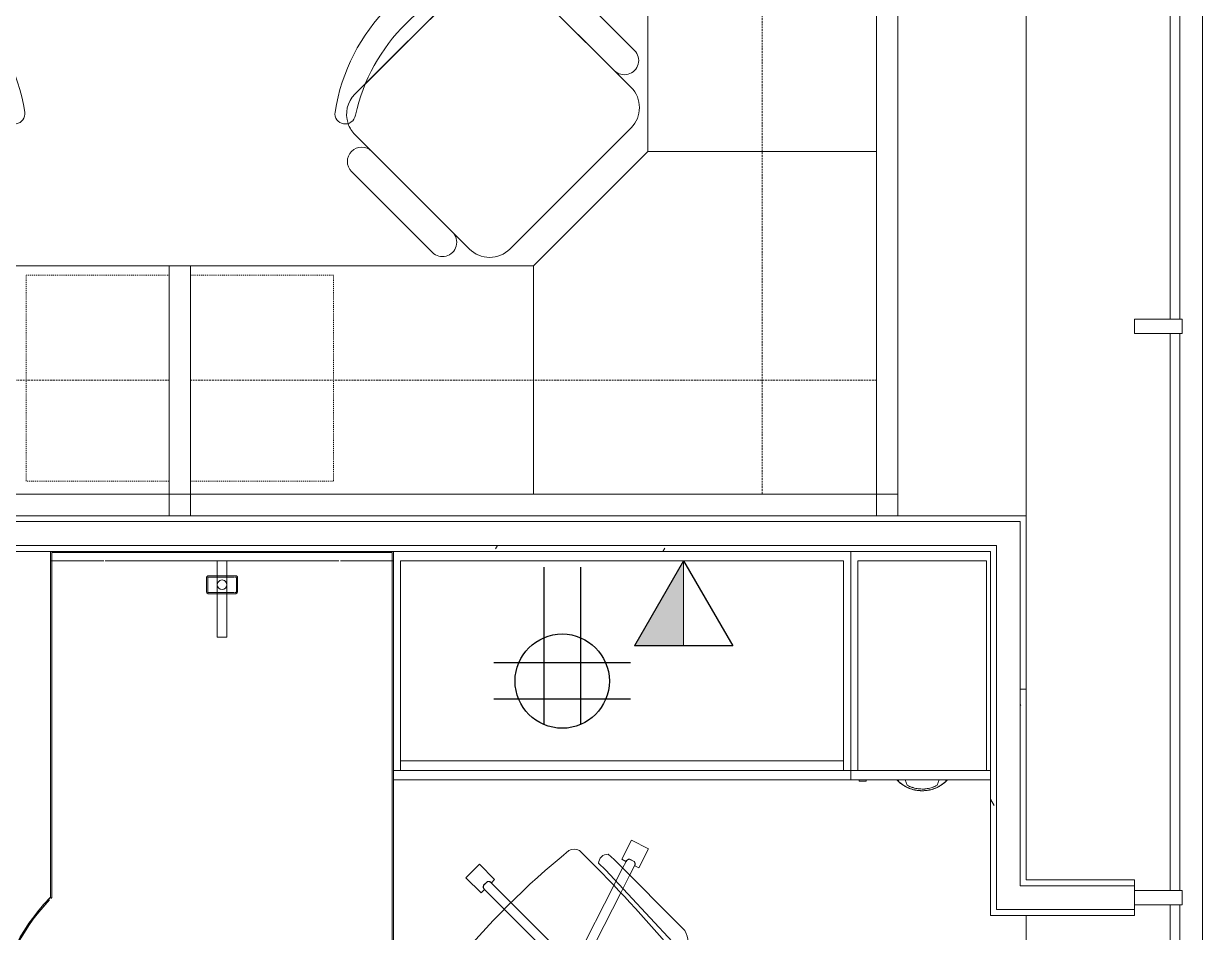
# Model space of a CAD drawing. Header units: inches. Extents: x -1180 to 2011, y -268 to 2143.
# Drawn here: x 1293.5 to 1417.2, y 1126.5 to 1221.9 of the extents above; entities that cross this region are included whole.
import ezdxf

# ---------------------------------------------------------------- set-up
doc = ezdxf.new("R2010")
doc.units = ezdxf.units.IN
doc.header["$MEASUREMENT"] = 0
doc.linetypes.add('Hidden', pattern=[0.28125, 0.1875, -0.09375])
doc.linetypes.add('Hidden2', pattern=[0.140625, 0.09375, -0.046875])
for name, color, linetype, lineweight in [('A-ANNO-NOTE', 131, 'Continuous', 13), ('A-GLAZ-CURT', 52, 'Continuous', 9), ('A-GLAZ-CWMG', 51, 'Continuous', 13), ('A-WALL', 113, 'Continuous', 13), ('A-WALL-PATT', 111, 'Continuous', 13), ('I-FURN', 30, 'Continuous', 9), ('I-FURN-PNLS', 30, 'Continuous', 9), ('I-WALL', 2, 'Continuous', 13)]:
    doc.layers.add(name, color=color, linetype=linetype, lineweight=lineweight)
pattern_1 = [(0, (0, 0), (30.72, 7.68), [1.267, -21.773, 1.267, -21.773, -122.88]), (0, (0, 0), (30.72, 7.68), [-46.08, 1.267, -44.813, 1.267, -21.773, -53.76]), (0, (0, 0), (30.72, 7.68), [-115.2, 1.267, -14.093, 1.267, -37.133]), (120, (11.52, 3.84), (-22.011075, 22.7643), [1.267, -21.773, 1.267, -21.773, -122.88]), (120, (11.52, 3.84), (-22.011075, 22.7643), [-46.08, 1.267, -44.813, 1.267, -21.773, -53.76]), (120, (11.52, 3.84), (-22.011075, 22.7643), [-115.2, 1.267, -14.093, 1.267, -37.133]), (240, (15.36, 19.2), (-8.708925, -30.4443), [1.267, -21.773, 1.267, -21.773, -122.88]), (240, (15.36, 19.2), (-8.708925, -30.4443), [-46.08, 1.267, -44.813, 1.267, -21.773, -53.76]), (240, (15.36, 19.2), (-8.708925, -30.4443), [-115.2, 1.267, -14.093, 1.267, -37.133])]

# ---------------------------------------------------------------- blocks, each defined once
blk = doc.blocks.new('System Panel - Glazed-4980337-6TH FLOOR POWER _ SIGNAL')
at = {"layer": 'A-GLAZ-CURT', "lineweight": 13}
for p, q in [((29.25, 1.75), (-29.25, 1.75)), ((-29.25, 1.75), (-29.25, 0.75)), ((29.25, 0.75), (29.25, 1.75)), ((-29.25, 0.75), (29.25, 0.75))]:
    blk.add_line(p, q, dxfattribs=at)
blk = doc.blocks.new('System Panel - Glazed-5268106-6TH FLOOR POWER _ SIGNAL')
at = {"layer": 'A-GLAZ-CURT', "lineweight": 13}
for p, q in [((29.26, 1.75), (-29.26, 1.75)), ((-29.26, 1.75), (-29.26, 0.75)), ((29.26, 0.75), (29.26, 1.75)), ((-29.26, 0.75), (29.26, 0.75))]:
    blk.add_line(p, q, dxfattribs=at)
blk = doc.blocks.new('Rectangular Mullion - 1_5_ x 2_5_ rectangular-4980335-6TH FLOOR POWER _ SIGNAL')
at = {"layer": 'A-GLAZ-CWMG', "lineweight": 20}
for p, q in [((-0.75, 3), (0.75, 3)), ((-0.75, -2), (-0.75, 3)), ((0.75, 3), (0.75, -2)), ((0.75, -2), (-0.75, -2))]:
    blk.add_line(p, q, dxfattribs=at)
blk = doc.blocks.new('Zira Wksta 12 - Type 1-5243237-6TH FLOOR POWER _ SIGNAL')
at = {"layer": 'I-FURN'}
for p, q in [((-35.86, -45.21), (-34.27, -43.61)), ((-35.86, -45.21), (-34.27, -43.61)), ((-34.27, -43.61), (-32.85, -45.03)), ((-34.27, -43.61), (-32.85, -45.03)), ((-37.6, -47.66), (-35.5, -45.56)), ((-37.6, -47.66), (-35.5, -45.56)), ((-35.52, -45.55), (-35.86, -45.21)), ((-35.52, -45.55), (-35.86, -45.21)), ((-34.7, -45.82), (-35.06, -45.46)), ((-34.7, -45.82), (-35.06, -45.46)), ((-35.06, -45.47), (-34.71, -45.82)), ((-35.06, -45.47), (-34.71, -45.82)), ((-32.85, -45.03), (-34.44, -46.62)), ((-32.85, -45.03), (-34.44, -46.62)), ((-34.8, -46.27), (-36.9, -48.37)), ((-34.8, -46.27), (-36.9, -48.37)), ((-34.44, -46.62), (-34.79, -46.28)), ((-34.44, -46.62), (-34.79, -46.28)), ((-43.85, -53.9), (-37.6, -47.66)), ((-43.85, -53.9), (-37.6, -47.66)), ((-36.9, -48.37), (-43.14, -54.61)), ((-36.9, -48.37), (-43.14, -54.61)), ((-43.07, -55.06), (-35.09, -59.12)), ((-43.07, -55.06), (-35.09, -59.12)), ((-35.85, -59.86), (-43.52, -55.95)), ((-35.85, -59.86), (-43.52, -55.95)), ((-33.45, -58.24), (-32.74, -57.53)), ((-41, -65.29), (-33.45, -58.24)), ((-32.37, -59.15), (-39.82, -66.6)), ((-35.09, -59.12), (-34.64, -59.35)), ((-35.09, -59.12), (-34.64, -59.35)), ((-34.64, -59.35), (-33.27, -60.05)), ((-34.64, -59.35), (-33.27, -60.05)), ((-31.8, -58.54), (-32.37, -59.15)), ((-35.42, -60.08), (-35.85, -59.86)), ((-35.42, -60.08), (-35.85, -59.86)), ((-34.02, -60.79), (-35.42, -60.08)), ((-34.02, -60.79), (-35.42, -60.08)), ((-33.27, -60.05), (-32.56, -60.42)), ((-33.27, -60.05), (-32.56, -60.42)), ((-32.55, -60.4), (-32.33, -59.97)), ((-32.55, -60.4), (-32.33, -59.97)), ((-32.33, -59.97), (-30.32, -60.99)), ((-32.33, -59.97), (-30.32, -60.99)), ((-33.01, -61.31), (-34.02, -60.79)), ((-33.01, -61.31), (-34.02, -60.79)), ((-33.24, -61.75), (-33.02, -61.32)), ((-33.24, -61.75), (-33.02, -61.32)), ((-31.23, -62.77), (-33.24, -61.75)), ((-31.23, -62.77), (-33.24, -61.75)), ((-32.56, -61.27), (-32.32, -60.81)), ((-32.34, -60.81), (-32.56, -61.25)), ((-32.56, -61.27), (-32.32, -60.81)), ((-32.34, -60.81), (-32.56, -61.25)), ((-30.32, -60.99), (-31.23, -62.77)), ((-30.32, -60.99), (-31.23, -62.77)), ((-24, -89.01), (-24.17, -89.01)), ((-24, -89.01), (-24.17, -89.01)), ((-24, -89.01), (-24.17, -89.01)), ((-24.17, -89.02), (-24, -89.02)), ((-24.17, -89.02), (-24, -89.02)), ((-24.17, -89.02), (-24, -89.02)), ((-24, -88.9), (-24, -88.84)), ((-24, -88.84), (-24, -88.85)), ((-24, -88.88), (-24, -88.84)), ((-24, -88.84), (-24, -88.89)), ((-24, -88.9), (-24, -88.84)), ((-24, -88.84), (-24, -88.89)), ((-24, -88.85), (-24, -88.89)), ((-24, -88.9), (-24, -88.88)), ((-24, -88.89), (-24, -88.92)), ((-24, -88.89), (-24, -88.99)), ((-24, -88.89), (-24, -88.99)), ((-24, -88.99), (-24, -88.9)), ((-24, -88.94), (-24, -88.9)), ((-24, -88.99), (-24, -88.9)), ((-24, -88.92), (-24, -88.99)), ((-24, -88.99), (-24, -88.94)), ((-24, -89.02), (-24, -88.99)), ((-24, -88.99), (-24, -89.01)), ((-24, -89.02), (-24, -88.99)), ((-24, -88.99), (-24, -89.01)), ((-24, -89.02), (-24, -88.99)), ((-24, -88.99), (-24, -89.01)), ((-24, -89.02), (-24, -89.71)), ((-24, -89.36), (-24, -89.02)), ((-24, -89.02), (-24, -89.36)), ((-24, -89.36), (-24, -89.02)), ((-24, -89.02), (-24, -89.71)), ((-24, -89.36), (-24, -89.02)), ((-24.56, -89.94), (-24.28, -89.82)), ((-24.56, -89.94), (-24.28, -89.82)), ((-24.56, -89.94), (-24.28, -89.82)), ((-24.28, -89.82), (-24, -89.71)), ((-24.28, -89.82), (-24, -89.71)), ((-24.28, -89.82), (-24, -89.71)), ((-24, -89.71), (-24, -89.36)), ((-24, -89.36), (-24, -89.71)), ((-24, -89.71), (-24, -89.36)), ((-24, -89.71), (-24, -89.36)), ((-24.28, -93.18), (-24.56, -93.06)), ((-24.28, -93.18), (-24.56, -93.06)), ((-24.28, -93.18), (-24.56, -93.06)), ((-24, -93.29), (-24.28, -93.18)), ((-24, -93.29), (-24.28, -93.18)), ((-24, -93.29), (-24.28, -93.18)), ((-24, -93.98), (-24.17, -93.98)), ((-24, -93.98), (-24.17, -93.98)), ((-24, -93.98), (-24.17, -93.98)), ((-24.17, -93.99), (-24, -93.99)), ((-24.17, -93.99), (-24, -93.99)), ((-24.17, -93.99), (-24, -93.99)), ((-24, -93.64), (-24, -93.29)), ((-24, -93.29), (-24, -93.98)), ((-24, -93.64), (-24, -93.29)), ((-24, -93.29), (-24, -93.64)), ((-24, -93.64), (-24, -93.29)), ((-24, -93.29), (-24, -93.98)), ((-24, -93.98), (-24, -93.64)), ((-24, -93.98), (-24, -93.64)), ((-24, -93.64), (-24, -93.98)), ((-24, -93.98), (-24, -93.64)), ((-24, -94.01), (-24, -93.98)), ((-24, -94.01), (-24, -93.98)), ((-24, -94.01), (-24, -93.98)), ((-24, -93.99), (-24, -94.01)), ((-24, -93.99), (-24, -94.01)), ((-24, -93.99), (-24, -94.01)), ((-24, -94.01), (-24, -94.11)), ((-24, -94.1), (-24, -94.01)), ((-24, -94.01), (-24, -94.05)), ((-24, -94.1), (-24, -94.01)), ((-24, -94.01), (-24, -94.11)), ((-24, -94.1), (-24, -94.01)), ((-24, -94.05), (-24, -94.11)), ((-24, -94.16), (-24, -94.1)), ((-24, -94.16), (-24, -94.1)), ((-24, -94.16), (-24, -94.1)), ((-24, -94.11), (-24, -94.16)), ((-24, -94.11), (-24, -94.13)), ((-24, -94.11), (-24, -94.16)), ((-24, -94.13), (-24, -94.14)), ((-24, -94.14), (-24, -94.15)), ((-24, -94.15), (-24, -94.16))]:
    blk.add_line(p, q, dxfattribs=at)
at = {"layer": 'I-FURN', "flags": 128}
for points in [[(-24, -89.71), (-24.28, -89.82), (-24.56, -89.94)], [(-24, -89.71), (-24.28, -89.82), (-24.56, -89.94)], [(-24, -89.71), (-24.28, -89.82), (-24.56, -89.94)], [(-24.56, -93.06), (-24.28, -93.18), (-24, -93.29)], [(-24.56, -93.06), (-24.28, -93.18), (-24, -93.29)], [(-24.56, -93.06), (-24.28, -93.18), (-24, -93.29)]]:
    blk.add_lwpolyline(points, dxfattribs=at)
at = {"layer": 'I-FURN'}
for centre, radius, start, end in [((-97.29, -108.06), 84.96, 39.1475, 50.8525), ((-35.22, -45.83), 0.407, 66.1651, 135.8349), ((-35.22, -45.83), 0.407, 66.1651, 135.8349), ((-35.22, -45.85), 0.406, 67.6199, 135), ((-35.22, -45.85), 0.406, 121.524, 135), ((-35.22, -45.85), 0.406, 81.0959, 121.524), ((-35.22, -45.85), 0.406, 67.6199, 81.0959), ((-35.08, -45.98), 0.406, 315, 22.3801), ((-35.08, -45.98), 0.406, 315, 8.9041), ((-35.07, -45.99), 0.407, 314.1651, 23.8349), ((-35.07, -45.99), 0.407, 314.1651, 328.0991), ((-35.07, -45.99), 0.407, 328.0991, 342.033), ((-35.08, -45.98), 0.406, 8.9041, 22.3801), ((-35.07, -45.99), 0.407, 9.9009, 23.8349), ((-35.07, -45.99), 0.407, 342.033, 355.967), ((-35.07, -45.99), 0.407, 355.967, 9.9009), ((-32.59, -54.97), 1.31, 335.0433, 24.9567), ((-140.95, 52.03), 153.52, 310.4787, 315.5251), ((-32.76, -58.49), 0.956, 356.8901, 89.1099), ((-32.74, -60.78), 0.406, 36.0479, 63), ((-32.74, -60.78), 0.406, 355.6199, 63), ((-32.73, -60.77), 0.407, 354.1651, 63.8349), ((-32.73, -60.77), 0.407, 354.1651, 63.8349), ((-32.74, -60.78), 0.406, 355.6199, 36.0479), ((-32.83, -60.96), 0.407, 242.1651, 311.8349), ((-32.83, -60.96), 0.407, 242.1651, 311.8349), ((-32.83, -60.95), 0.406, 243, 310.3801), ((-32.83, -60.95), 0.406, 243, 296.9041), ((-32.83, -60.95), 0.406, 296.9041, 310.3801), ((-41.46, -63.36), 3.63, 256.9522, 296.8211), ((-21.45, -91.5), 3.69, 137.0289, 137.7029), ((-21.45, -91.5), 3.69, 137.0385, 137.567), ((-21.45, -91.5), 3.69, 137.0289, 137.7029), ((-21.45, -91.5), 3.69, 137.0385, 137.567), ((-21.45, -91.5), 3.69, 137.0289, 137.7029), ((-21.45, -91.5), 3.69, 137.0385, 137.567), ((-21.45, -91.5), 3.69, 222.2971, 222.9711), ((-21.45, -91.5), 3.69, 222.2971, 222.9711), ((-21.45, -91.5), 3.69, 222.2971, 222.9711), ((-21.45, -91.5), 3.69, 222.433, 222.9615), ((-21.45, -91.5), 3.69, 222.433, 222.9615), ((-21.45, -91.5), 3.69, 222.433, 222.9615)]:
    blk.add_arc(centre, radius, start, end, dxfattribs=at)
for points, knots in [([(-24.17, -93.98), (-24.32, -93.81), (-24.6, -93.45), (-24.9, -92.84), (-25.09, -92.18), (-25.17, -91.27), (-25, -90.36), (-24.6, -89.55), (-24.32, -89.19), (-24.17, -89.02)], [0, 0, 0, 0, 0.125, 0.25, 0.375, 0.5, 0.75, 0.875, 1, 1, 1, 1]), ([(-24.17, -93.98), (-24.32, -93.81), (-24.6, -93.45), (-24.9, -92.84), (-25.09, -92.18), (-25.17, -91.27), (-25, -90.36), (-24.6, -89.55), (-24.32, -89.19), (-24.17, -89.02)], [0, 0, 0, 0, 0.125, 0.25, 0.375, 0.5, 0.75, 0.875, 1, 1, 1, 1]), ([(-24.17, -93.98), (-24.32, -93.81), (-24.6, -93.45), (-24.9, -92.84), (-25.09, -92.18), (-25.17, -91.27), (-25, -90.36), (-24.6, -89.55), (-24.32, -89.19), (-24.17, -89.02)], [0, 0, 0, 0, 0.125, 0.25, 0.375, 0.5, 0.75, 0.875, 1, 1, 1, 1]), ([(-24, -88.84), (-24, -88.84), (-24, -88.84), (-24, -88.85), (-24.01, -88.85), (-24.01, -88.85), (-24.01, -88.85), (-24.02, -88.86), (-24.02, -88.86), (-24.02, -88.87), (-24.03, -88.87), (-24.03, -88.87), (-24.04, -88.88), (-24.05, -88.89), (-24.05, -88.9)], [0, 0, 0, 0, 0.125, 0.1875, 0.25, 0.3125, 0.375, 0.4375, 0.5, 0.5625, 0.625, 0.6875, 0.75, 1, 1, 1, 1]), ([(-24, -88.84), (-24, -88.84), (-24, -88.84), (-24, -88.85), (-24.01, -88.85), (-24.01, -88.85), (-24.01, -88.85), (-24.02, -88.86), (-24.02, -88.86), (-24.02, -88.87), (-24.03, -88.87), (-24.03, -88.87), (-24.04, -88.88), (-24.05, -88.89), (-24.05, -88.9)], [0, 0, 0, 0, 0.125, 0.1875, 0.25, 0.3125, 0.375, 0.4375, 0.5, 0.5625, 0.625, 0.6875, 0.75, 1, 1, 1, 1]), ([(-24, -88.84), (-24, -88.84), (-24, -88.84), (-24, -88.85), (-24.01, -88.85), (-24.01, -88.85), (-24.01, -88.85), (-24.02, -88.86), (-24.02, -88.86), (-24.02, -88.87), (-24.03, -88.87), (-24.03, -88.87), (-24.04, -88.88), (-24.05, -88.89), (-24.05, -88.9)], [0, 0, 0, 0, 0.125, 0.1875, 0.25, 0.3125, 0.375, 0.4375, 0.5, 0.5625, 0.625, 0.6875, 0.75, 1, 1, 1, 1]), ([(-24.04, -88.89), (-24.04, -88.88), (-24.03, -88.87), (-24.02, -88.86), (-24.02, -88.86), (-24.01, -88.85), (-24.01, -88.85), (-24.01, -88.85), (-24, -88.85), (-24, -88.85), (-24, -88.84), (-24, -88.84), (-24, -88.84)], [0, 0, 0, 0, 0.25, 0.375, 0.5, 0.5625, 0.625, 0.6875, 0.75, 0.8125, 0.875, 1, 1, 1, 1]), ([(-24.04, -88.89), (-24.04, -88.88), (-24.03, -88.87), (-24.02, -88.86), (-24.02, -88.86), (-24.01, -88.85), (-24.01, -88.85), (-24.01, -88.85), (-24, -88.85), (-24, -88.85), (-24, -88.84), (-24, -88.84), (-24, -88.84)], [0, 0, 0, 0, 0.25, 0.375, 0.5, 0.5625, 0.625, 0.6875, 0.75, 0.8125, 0.875, 1, 1, 1, 1]), ([(-24.04, -88.89), (-24.04, -88.88), (-24.03, -88.87), (-24.02, -88.86), (-24.02, -88.86), (-24.01, -88.85), (-24.01, -88.85), (-24.01, -88.85), (-24, -88.85), (-24, -88.85), (-24, -88.84), (-24, -88.84), (-24, -88.84)], [0, 0, 0, 0, 0.25, 0.375, 0.5, 0.5625, 0.625, 0.6875, 0.75, 0.8125, 0.875, 1, 1, 1, 1]), ([(-24.94, -90.34), (-24.97, -90.42), (-25.01, -90.55), (-25.04, -90.68), (-25.05, -90.72)], [0.28408999, 0.28408999, 0.28408999, 0.28408999, 0.33333333, 0.35626869, 0.35626869, 0.35626869, 0.35626869]), ([(-24.94, -90.34), (-24.97, -90.42), (-25.01, -90.55), (-25.04, -90.68), (-25.05, -90.72)], [0.28408999, 0.28408999, 0.28408999, 0.28408999, 0.33333333, 0.35626869, 0.35626869, 0.35626869, 0.35626869]), ([(-24.94, -90.34), (-24.97, -90.42), (-25.01, -90.55), (-25.04, -90.68), (-25.05, -90.72)], [0.28408999, 0.28408999, 0.28408999, 0.28408999, 0.33333333, 0.35626869, 0.35626869, 0.35626869, 0.35626869]), ([(-24.67, -89.72), (-24.73, -89.82), (-24.79, -89.94), (-24.85, -90.08), (-24.86, -90.1)], [0.15929421, 0.15929421, 0.15929421, 0.15929421, 0.22222222, 0.23760808, 0.23760808, 0.23760808, 0.23760808]), ([(-24.67, -89.72), (-24.73, -89.82), (-24.79, -89.94), (-24.85, -90.08), (-24.86, -90.1)], [0.15929421, 0.15929421, 0.15929421, 0.15929421, 0.22222222, 0.23760808, 0.23760808, 0.23760808, 0.23760808]), ([(-24.67, -89.72), (-24.73, -89.82), (-24.79, -89.94), (-24.85, -90.08), (-24.86, -90.1)], [0.15929421, 0.15929421, 0.15929421, 0.15929421, 0.22222222, 0.23760808, 0.23760808, 0.23760808, 0.23760808]), ([(-25.1, -90.98), (-25.11, -91.05), (-25.12, -91.18), (-25.13, -91.31), (-25.13, -91.36)], [0.40506916, 0.40506916, 0.40506916, 0.40506916, 0.44444444, 0.47528072, 0.47528072, 0.47528072, 0.47528072]), ([(-25.1, -90.98), (-25.11, -91.05), (-25.12, -91.18), (-25.13, -91.31), (-25.13, -91.36)], [0.40506916, 0.40506916, 0.40506916, 0.40506916, 0.44444444, 0.47528072, 0.47528072, 0.47528072, 0.47528072]), ([(-25.1, -90.98), (-25.11, -91.05), (-25.12, -91.18), (-25.13, -91.31), (-25.13, -91.36)], [0.40506916, 0.40506916, 0.40506916, 0.40506916, 0.44444444, 0.47528072, 0.47528072, 0.47528072, 0.47528072]), ([(-25.05, -92.28), (-25.04, -92.32), (-25.01, -92.45), (-24.98, -92.58), (-24.95, -92.66)], [0.6437238, 0.6437238, 0.6437238, 0.6437238, 0.66666667, 0.71588521, 0.71588521, 0.71588521, 0.71588521]), ([(-25.05, -92.28), (-25.04, -92.32), (-25.01, -92.45), (-24.98, -92.58), (-24.95, -92.66)], [0.6437238, 0.6437238, 0.6437238, 0.6437238, 0.66666667, 0.71588521, 0.71588521, 0.71588521, 0.71588521]), ([(-25.05, -92.28), (-25.04, -92.32), (-25.01, -92.45), (-24.98, -92.58), (-24.95, -92.66)], [0.6437238, 0.6437238, 0.6437238, 0.6437238, 0.66666667, 0.71588521, 0.71588521, 0.71588521, 0.71588521]), ([(-24.86, -92.9), (-24.81, -93.02), (-24.75, -93.15), (-24.68, -93.27), (-24.67, -93.28)], [0.76237976, 0.76237976, 0.76237976, 0.76237976, 0.83333333, 0.84063549, 0.84063549, 0.84063549, 0.84063549]), ([(-24.86, -92.9), (-24.81, -93.02), (-24.75, -93.15), (-24.68, -93.27), (-24.67, -93.28)], [0.76237976, 0.76237976, 0.76237976, 0.76237976, 0.83333333, 0.84063549, 0.84063549, 0.84063549, 0.84063549]), ([(-24.86, -92.9), (-24.81, -93.02), (-24.75, -93.15), (-24.68, -93.27), (-24.67, -93.28)], [0.76237976, 0.76237976, 0.76237976, 0.76237976, 0.83333333, 0.84063549, 0.84063549, 0.84063549, 0.84063549]), ([(-24.05, -94.1), (-24.05, -94.11), (-24.04, -94.12), (-24.03, -94.13), (-24.02, -94.13), (-24.02, -94.14), (-24.02, -94.14), (-24.01, -94.15), (-24.01, -94.15), (-24.01, -94.15), (-24, -94.15), (-24, -94.16), (-24, -94.16), (-24, -94.16)], [0, 0, 0, 0, 0.25, 0.375, 0.4375, 0.5, 0.5625, 0.625, 0.6875, 0.75, 0.8125, 0.875, 1, 1, 1, 1]), ([(-24.05, -94.1), (-24.05, -94.11), (-24.04, -94.12), (-24.03, -94.13), (-24.02, -94.13), (-24.02, -94.14), (-24.02, -94.14), (-24.01, -94.15), (-24.01, -94.15), (-24.01, -94.15), (-24, -94.15), (-24, -94.16), (-24, -94.16), (-24, -94.16)], [0, 0, 0, 0, 0.25, 0.375, 0.4375, 0.5, 0.5625, 0.625, 0.6875, 0.75, 0.8125, 0.875, 1, 1, 1, 1]), ([(-24.05, -94.1), (-24.05, -94.11), (-24.04, -94.12), (-24.03, -94.13), (-24.02, -94.13), (-24.02, -94.14), (-24.02, -94.14), (-24.01, -94.15), (-24.01, -94.15), (-24.01, -94.15), (-24, -94.15), (-24, -94.16), (-24, -94.16), (-24, -94.16)], [0, 0, 0, 0, 0.25, 0.375, 0.4375, 0.5, 0.5625, 0.625, 0.6875, 0.75, 0.8125, 0.875, 1, 1, 1, 1]), ([(-24, -94.16), (-24, -94.16), (-24, -94.16), (-24, -94.15), (-24, -94.15), (-24.01, -94.15), (-24.01, -94.15), (-24.01, -94.15), (-24.01, -94.14), (-24.02, -94.14), (-24.02, -94.14), (-24.02, -94.13), (-24.03, -94.13), (-24.04, -94.12), (-24.04, -94.11)], [0, 0, 0, 0, 0.125, 0.1875, 0.25, 0.3125, 0.375, 0.4375, 0.5, 0.5625, 0.625, 0.6875, 0.75, 1, 1, 1, 1]), ([(-24, -94.16), (-24, -94.16), (-24, -94.16), (-24, -94.15), (-24, -94.15), (-24.01, -94.15), (-24.01, -94.15), (-24.01, -94.15), (-24.01, -94.14), (-24.02, -94.14), (-24.02, -94.14), (-24.02, -94.13), (-24.03, -94.13), (-24.04, -94.12), (-24.04, -94.11)], [0, 0, 0, 0, 0.125, 0.1875, 0.25, 0.3125, 0.375, 0.4375, 0.5, 0.5625, 0.625, 0.6875, 0.75, 1, 1, 1, 1]), ([(-24, -94.16), (-24, -94.16), (-24, -94.16), (-24, -94.15), (-24, -94.15), (-24.01, -94.15), (-24.01, -94.15), (-24.01, -94.15), (-24.01, -94.14), (-24.02, -94.14), (-24.02, -94.14), (-24.02, -94.13), (-24.03, -94.13), (-24.04, -94.12), (-24.04, -94.11)], [0, 0, 0, 0, 0.125, 0.1875, 0.25, 0.3125, 0.375, 0.4375, 0.5, 0.5625, 0.625, 0.6875, 0.75, 1, 1, 1, 1])]:
    blk.add_open_spline(points, degree=3, knots=knots, dxfattribs=at)
for points in [[(-24.17, -89.01), (-24.3, -89.16), (-24.43, -89.32), (-24.54, -89.49)], [(-24.17, -89.01), (-24.3, -89.16), (-24.43, -89.32), (-24.54, -89.49)], [(-24.17, -89.01), (-24.3, -89.16), (-24.43, -89.32), (-24.54, -89.49)], [(-24.14, -88.99), (-24.13, -88.98), (-24.11, -88.95), (-24.08, -88.92), (-24.06, -88.9), (-24.04, -88.89)], [(-24.14, -88.99), (-24.13, -88.98), (-24.11, -88.95), (-24.08, -88.92), (-24.06, -88.9), (-24.04, -88.89)], [(-24.14, -88.99), (-24.13, -88.98), (-24.11, -88.95), (-24.08, -88.92), (-24.06, -88.9), (-24.04, -88.89)], [(-24.05, -88.9), (-24.07, -88.91), (-24.1, -88.94), (-24.13, -88.97), (-24.14, -88.99)], [(-24.05, -88.9), (-24.07, -88.91), (-24.1, -88.94), (-24.13, -88.97), (-24.14, -88.99)], [(-24.05, -88.9), (-24.07, -88.91), (-24.1, -88.94), (-24.13, -88.97), (-24.14, -88.99)], [(-24.56, -89.94), (-24.73, -90.26), (-24.97, -90.95), (-24.97, -92.05), (-24.73, -92.74), (-24.56, -93.06)], [(-24.56, -89.94), (-24.73, -90.26), (-24.97, -90.95), (-24.97, -92.05), (-24.73, -92.74), (-24.56, -93.06)], [(-24.56, -89.94), (-24.73, -90.26), (-24.97, -90.95), (-24.97, -92.05), (-24.73, -92.74), (-24.56, -93.06)], [(-24.89, -90.2), (-24.91, -90.24), (-24.93, -90.29), (-24.94, -90.34)], [(-24.89, -90.2), (-24.91, -90.24), (-24.93, -90.29), (-24.94, -90.34)], [(-24.89, -90.2), (-24.91, -90.24), (-24.93, -90.29), (-24.94, -90.34)], [(-24.86, -90.1), (-24.87, -90.13), (-24.88, -90.15), (-24.89, -90.18)], [(-24.86, -90.1), (-24.87, -90.13), (-24.88, -90.15), (-24.89, -90.18)], [(-24.86, -90.1), (-24.87, -90.13), (-24.88, -90.15), (-24.89, -90.18)], [(-24.78, -90.44), (-24.72, -90.27), (-24.65, -90.1), (-24.56, -89.94)], [(-24.78, -90.44), (-24.72, -90.27), (-24.65, -90.1), (-24.56, -89.94)], [(-24.78, -90.44), (-24.72, -90.27), (-24.65, -90.1), (-24.56, -89.94)], [(-24.59, -89.57), (-24.62, -89.62), (-24.64, -89.67), (-24.67, -89.72)], [(-24.59, -89.57), (-24.62, -89.62), (-24.64, -89.67), (-24.67, -89.72)], [(-24.59, -89.57), (-24.62, -89.62), (-24.64, -89.67), (-24.67, -89.72)], [(-25.13, -91.36), (-25.13, -91.45), (-25.13, -91.54), (-25.13, -91.63)], [(-25.13, -91.36), (-25.13, -91.45), (-25.13, -91.54), (-25.13, -91.63)], [(-25.13, -91.36), (-25.13, -91.45), (-25.13, -91.54), (-25.13, -91.63)], [(-25.08, -90.86), (-25.08, -90.9), (-25.09, -90.94), (-25.1, -90.98)], [(-25.08, -90.86), (-25.08, -90.9), (-25.09, -90.94), (-25.1, -90.98)], [(-25.08, -90.86), (-25.08, -90.9), (-25.09, -90.94), (-25.1, -90.98)], [(-25.05, -90.72), (-25.06, -90.76), (-25.06, -90.79), (-25.07, -90.83)], [(-25.05, -90.72), (-25.06, -90.76), (-25.06, -90.79), (-25.07, -90.83)], [(-25.05, -90.72), (-25.06, -90.76), (-25.06, -90.79), (-25.07, -90.83)], [(-24.91, -92.04), (-24.94, -91.86), (-24.97, -91.68), (-24.97, -91.5)], [(-24.91, -92.04), (-24.94, -91.86), (-24.97, -91.68), (-24.97, -91.5)], [(-24.91, -92.04), (-24.94, -91.86), (-24.97, -91.68), (-24.97, -91.5)], [(-24.95, -91.5), (-24.95, -91.32), (-24.95, -91.14), (-24.91, -90.96)], [(-24.95, -91.5), (-24.95, -91.32), (-24.95, -91.14), (-24.91, -90.96)], [(-24.95, -91.5), (-24.95, -91.32), (-24.95, -91.14), (-24.91, -90.96)], [(-24.91, -90.96), (-24.88, -90.78), (-24.82, -90.61), (-24.76, -90.45)], [(-24.91, -90.96), (-24.88, -90.78), (-24.82, -90.61), (-24.76, -90.45)], [(-24.91, -90.96), (-24.88, -90.78), (-24.82, -90.61), (-24.76, -90.45)], [(-25.13, -91.64), (-25.12, -91.76), (-25.11, -91.89), (-25.09, -92.02)], [(-25.13, -91.64), (-25.12, -91.76), (-25.11, -91.89), (-25.09, -92.02)], [(-25.13, -91.64), (-25.12, -91.76), (-25.11, -91.89), (-25.09, -92.02)], [(-25.1, -92.02), (-25.09, -92.06), (-25.08, -92.1), (-25.07, -92.14)], [(-25.1, -92.02), (-25.09, -92.06), (-25.08, -92.1), (-25.07, -92.14)], [(-25.1, -92.02), (-25.09, -92.06), (-25.08, -92.1), (-25.07, -92.14)], [(-25.07, -92.17), (-25.06, -92.21), (-25.06, -92.24), (-25.05, -92.28)], [(-25.07, -92.17), (-25.06, -92.21), (-25.06, -92.24), (-25.05, -92.28)], [(-25.07, -92.17), (-25.06, -92.21), (-25.06, -92.24), (-25.05, -92.28)], [(-24.94, -92.66), (-24.93, -92.71), (-24.91, -92.76), (-24.9, -92.8)], [(-24.94, -92.66), (-24.93, -92.71), (-24.91, -92.76), (-24.9, -92.8)], [(-24.94, -92.66), (-24.93, -92.71), (-24.91, -92.76), (-24.9, -92.8)], [(-24.78, -92.56), (-24.84, -92.39), (-24.88, -92.22), (-24.91, -92.04)], [(-24.78, -92.56), (-24.84, -92.39), (-24.88, -92.22), (-24.91, -92.04)], [(-24.78, -92.56), (-24.84, -92.39), (-24.88, -92.22), (-24.91, -92.04)], [(-24.56, -93.06), (-24.65, -92.9), (-24.72, -92.73), (-24.78, -92.56)], [(-24.56, -93.06), (-24.65, -92.9), (-24.72, -92.73), (-24.78, -92.56)], [(-24.56, -93.06), (-24.65, -92.9), (-24.72, -92.73), (-24.78, -92.56)], [(-24.89, -92.82), (-24.88, -92.85), (-24.87, -92.87), (-24.86, -92.9)], [(-24.89, -92.82), (-24.88, -92.85), (-24.87, -92.87), (-24.86, -92.9)], [(-24.89, -92.82), (-24.88, -92.85), (-24.87, -92.87), (-24.86, -92.9)], [(-24.67, -93.28), (-24.64, -93.33), (-24.61, -93.38), (-24.58, -93.43)], [(-24.67, -93.28), (-24.64, -93.33), (-24.61, -93.38), (-24.58, -93.43)], [(-24.67, -93.28), (-24.64, -93.33), (-24.61, -93.38), (-24.58, -93.43)], [(-24.54, -93.51), (-24.43, -93.68), (-24.3, -93.84), (-24.17, -93.99)], [(-24.54, -93.51), (-24.43, -93.68), (-24.3, -93.84), (-24.17, -93.99)], [(-24.54, -93.51), (-24.43, -93.68), (-24.3, -93.84), (-24.17, -93.99)], [(-24.14, -94.01), (-24.13, -94.03), (-24.1, -94.06), (-24.07, -94.09), (-24.05, -94.1)], [(-24.04, -94.11), (-24.06, -94.1), (-24.08, -94.08), (-24.11, -94.05), (-24.13, -94.02), (-24.14, -94.01)], [(-24.14, -94.01), (-24.13, -94.03), (-24.1, -94.06), (-24.07, -94.09), (-24.05, -94.1)], [(-24.04, -94.11), (-24.06, -94.1), (-24.08, -94.08), (-24.11, -94.05), (-24.13, -94.02), (-24.14, -94.01)], [(-24.14, -94.01), (-24.13, -94.03), (-24.1, -94.06), (-24.07, -94.09), (-24.05, -94.1)], [(-24.04, -94.11), (-24.06, -94.1), (-24.08, -94.08), (-24.11, -94.05), (-24.13, -94.02), (-24.14, -94.01)]]:
    blk.add_open_spline(points, degree=3, dxfattribs=at)
at = {"layer": 'I-FURN-PNLS'}
for p, q in [((-36.3, 0), (0, 0)), ((0, 0), (-36.3, 0)), ((-36.3, 0), (0, 0)), ((0, 0), (-1, 0)), ((-1, 0), (-1, -0.12)), ((-1, -0.12), (-1, 0)), ((-1, 0), (0, 0)), ((0, -36), (0, 0)), ((0, 0), (0, -36)), ((0, -36), (0, 0)), ((0, 0), (0, -36)), ((-36.35, -0.13), (-0.13, -0.13)), ((-0.13, -0.13), (-36.35, -0.13)), ((-0.13, -0.13), (-36.35, -0.13)), ((-36.35, -0.13), (-0.13, -0.13)), ((-36.3, 0), (0, 0)), ((-1, -0.13), (-1, -3.57)), ((-1, -3.57), (-1, -0.13)), ((-0.13, -0.13), (-0.13, -35.87)), ((-0.13, -35.87), (-0.13, -0.13)), ((-0.13, -35.87), (-0.13, -0.13)), ((-0.13, -0.13), (-0.13, -35.87)), ((-1, -3.6), (-1, -5.58)), ((-1, -5.58), (-1, -3.6)), ((-1, -5.74), (-1, -30.26)), ((-1, -17.5), (-1, -5.74)), ((-4.44, -16.56), (-4.44, -19.44)), ((-4.44, -19.44), (-4.44, -16.56)), ((-4.31, -16.56), (-4.31, -16.71)), ((-4.31, -16.71), (-4.31, -16.56)), ((-4.31, -16.75), (-4.31, -19.25)), ((-4.31, -19.25), (-4.31, -16.75)), ((-2.75, -16.37), (-4.25, -16.37)), ((-4.25, -16.37), (-2.75, -16.37)), ((-4.18, -16.5), (-4.25, -16.5)), ((-4.25, -16.5), (-4.18, -16.5)), ((-2.83, -16.5), (-4.17, -16.5)), ((-4.17, -16.5), (-2.83, -16.5)), ((-2.75, -16.5), (-2.82, -16.5)), ((-2.82, -16.5), (-2.75, -16.5)), ((-2.69, -16.71), (-2.69, -16.56)), ((-2.69, -16.56), (-2.69, -16.71)), ((-2.69, -19.25), (-2.69, -16.75)), ((-2.69, -16.75), (-2.69, -19.25)), ((-2.56, -19.44), (-2.56, -16.56)), ((-2.56, -16.56), (-2.56, -19.44)), ((-7.55, -17.5), (-9, -17.5)), ((-9, -17.5), (-9, -18.5)), ((-9, -18.5), (-9, -17.5)), ((-9, -17.5), (-7.55, -17.5)), ((-9, -18.5), (-5.89, -18.5)), ((-5.89, -18.5), (-9, -18.5)), ((-4.44, -17.5), (-7.53, -17.5)), ((-7.53, -17.5), (-4.44, -17.5)), ((-5.87, -18.5), (-4.44, -18.5)), ((-4.44, -18.5), (-5.87, -18.5)), ((-4.31, -17.5), (-4.44, -17.5)), ((-4.44, -17.5), (-4.31, -17.5)), ((-4.44, -18.5), (-4.31, -18.5)), ((-4.31, -18.5), (-4.44, -18.5)), ((-4.15, -17.5), (-4.31, -17.5)), ((-4.31, -17.5), (-4.15, -17.5)), ((-4.31, -18.5), (-4.15, -18.5)), ((-4.15, -18.5), (-4.31, -18.5)), ((-3.64, -17.5), (-4.11, -17.5)), ((-4.11, -17.5), (-3.64, -17.5)), ((-4.11, -18.5), (-3.64, -18.5)), ((-3.64, -18.5), (-4.11, -18.5)), ((-3.36, -17.5), (-3.64, -17.5)), ((-3.64, -17.5), (-3.36, -17.5)), ((-3.64, -18.5), (-3.36, -18.5)), ((-3.36, -18.5), (-3.64, -18.5)), ((-2.89, -17.5), (-3.36, -17.5)), ((-3.36, -17.5), (-2.89, -17.5)), ((-3.36, -18.5), (-2.89, -18.5)), ((-2.89, -18.5), (-3.36, -18.5)), ((-2.69, -17.5), (-2.85, -17.5)), ((-2.85, -17.5), (-2.69, -17.5)), ((-2.85, -18.5), (-2.69, -18.5)), ((-2.69, -18.5), (-2.85, -18.5)), ((-2.56, -17.5), (-2.69, -17.5)), ((-2.69, -17.5), (-2.56, -17.5)), ((-2.69, -18.5), (-2.56, -18.5)), ((-2.56, -18.5), (-2.69, -18.5)), ((-2.43, -17.5), (-2.56, -17.5)), ((-2.56, -17.5), (-2.43, -17.5)), ((-2.56, -18.5), (-1, -18.5)), ((-1, -18.5), (-2.56, -18.5)), ((-1, -17.5), (-2.39, -17.5)), ((-2.39, -17.5), (-1, -17.5)), ((-1, -18.5), (-1, -17.5)), ((-1, -17.5), (-1, -18.5)), ((-1, -18.5), (-1, -17.5)), ((-1, -30.26), (-1, -18.5)), ((-4.31, -19.29), (-4.31, -19.44)), ((-4.31, -19.44), (-4.31, -19.29)), ((-4.25, -19.5), (-4.18, -19.5)), ((-4.18, -19.5), (-4.25, -19.5)), ((-4.25, -19.62), (-2.75, -19.62)), ((-2.75, -19.62), (-4.25, -19.62)), ((-4.17, -19.5), (-2.83, -19.5)), ((-2.83, -19.5), (-4.17, -19.5)), ((-2.82, -19.5), (-2.75, -19.5)), ((-2.75, -19.5), (-2.82, -19.5)), ((-2.69, -19.44), (-2.69, -19.29)), ((-2.69, -19.29), (-2.69, -19.44)), ((-1, -30.42), (-1, -32.4)), ((-1, -32.4), (-1, -30.42)), ((-1, -32.44), (-1, -35.87)), ((-1, -35.87), (-1, -32.44)), ((-0.13, -35.87), (-51, -35.87)), ((-51, -35.87), (-0.13, -35.87)), ((-51, -35.87), (-0.13, -35.87)), ((-0.13, -35.87), (-51, -35.87)), ((-1, -35.88), (-1, -36)), ((-1, -36), (-1, -35.88)), ((0, -36), (-51, -36)), ((0, -36), (-51, -36)), ((-51, -36), (0, -36)), ((-51, -36), (-24, -36)), ((0, -36), (-24, -36)), ((-24, -36), (-24, -84)), ((-24, -36), (-24, -84)), ((0, -36), (-24, -36)), ((-24, -36), (0, -36)), ((-24, -84), (-24, -36)), ((-24, -36), (-24, -84)), ((-23, -36), (-24, -36)), ((-24, -36), (-23, -36)), ((-24, -84), (-24, -36)), ((-24, -36), (0, -36)), ((-23, -36.75), (-23, -36)), ((-23, -36), (-23, -36.75)), ((0, -36), (-23, -36)), ((-23, -36), (-23, -36.75)), ((-23, -36.75), (-23, -36)), ((-23, -36), (-1, -36)), ((-23, -36.75), (-23, -83.25)), ((-23, -83.25), (-23, -36.75)), ((-22, -36.75), (-23, -36.75)), ((-23, -36.75), (-22, -36.75)), ((-23, -36.75), (-23, -83.25)), ((-1, -36.75), (-23, -36.75)), ((-23, -36.75), (-1, -36.75)), ((-23, -83.25), (-23, -36.75)), ((-23, -83.25), (-23, -36.75)), ((-23, -36.75), (-23, -83.25)), ((-23, -36.75), (-1, -36.75)), ((-1, -36.75), (-23, -36.75)), ((-22, -36.75), (-22, -83.25)), ((-22, -83.25), (-22, -36.75)), ((-1, -36.75), (-22, -36.75)), ((-22, -36.75), (-1, -36.75)), ((-22, -36.75), (-22, -83.25)), ((-22, -83.25), (-22, -36.75)), ((-1, -36), (0, -36)), ((-1, -36), (0, -36)), ((0, -36), (-1, -36)), ((-1, -36.75), (-1, -83.25)), ((-1, -83.25), (-1, -36.75)), ((-1, -83.25), (-1, -36.75)), ((-1, -36.75), (-1, -83.25)), ((-1, -36.75), (-1, -83.25)), ((-1, -83.25), (-1, -36.75)), ((0, -59.33), (0, -36)), ((0, -59.33), (0, -36)), ((0, -36), (0, -84)), ((0, -84), (0, -36)), ((0, -36), (0, -84)), ((0, -84), (-24, -84)), ((-24, -84), (-24, -98.67)), ((-24, -84), (-24, -98.67)), ((0, -84), (-24, -84)), ((-24, -84), (0, -84)), ((-24, -98.67), (-24, -84)), ((-24, -84), (-24, -89.02)), ((-24, -98.67), (-24, -84)), ((-23, -84), (-24, -84)), ((-24, -84), (-23, -84)), ((-24, -84), (-24, -84.98)), ((-24, -89.02), (-24, -84)), ((-24, -84), (-24, -89.02)), ((-24, -89.02), (-24, -84)), ((-23, -84), (-24, -84)), ((-24, -84), (-23, -84)), ((-23, -84), (-24, -84)), ((-24, -84), (-23, -84)), ((-24, -84), (-24, -84.98)), ((-23, -84), (-24, -84)), ((-24, -84), (-23, -84)), ((-24, -84.98), (-24, -84)), ((-24, -84), (0, -84)), ((-24, -84), (0, -84)), ((0, -84), (-24, -84)), ((-24, -84), (-23, -84)), ((-23, -84), (-24, -84)), ((-23, -83.25), (-22, -83.25)), ((-23, -83.25), (-22, -83.25)), ((-23, -83.25), (-1, -83.25)), ((-1, -83.25), (-23, -83.25)), ((-23, -84), (-23, -83.25)), ((-23, -83.25), (-23, -84)), ((-1, -83.25), (-23, -83.25)), ((-23, -83.25), (-23, -84)), ((-23, -84), (-23, -83.25)), ((-23, -83.25), (-1, -83.25)), ((-23, -84), (-23, -98.67)), ((-23, -84.75), (-23, -84)), ((-23, -84), (-23, -84.75)), ((-23, -84.75), (-23, -84)), ((-23, -84), (-23, -84.75)), ((-23, -84.75), (-23, -84)), ((-23, -84.75), (-23, -84)), ((-23, -84), (-23, -98.67)), ((0, -84), (-23, -84)), ((-23, -84), (-23, -84.75)), ((-23, -84.75), (-23, -84)), ((-23, -84), (0, -84)), ((-23, -84), (0, -84)), ((0, -84), (-23, -84)), ((-22, -83.25), (-1, -83.25)), ((-22, -83.25), (-1, -83.25)), ((0, -84), (0, -98.67)), ((0, -98.67), (0, -84)), ((0, -84), (0, -98.67)), ((-24, -84.87), (-24.12, -84.87)), ((-24.12, -85.63), (-24.12, -84.87)), ((-24.12, -84.87), (-24.12, -84.98)), ((-24.12, -84.98), (-24.12, -85.52)), ((-24, -84.98), (-24, -84.87)), ((-24, -84.87), (-24, -85.35)), ((-24, -84.98), (-24, -85.52)), ((-24, -84.98), (-24, -85.52)), ((-24, -85.52), (-24, -84.98)), ((-24, -85.52), (-24, -84.98)), ((-24, -85.35), (-24, -85.44)), ((-1, -84.75), (-23, -84.75)), ((-23, -84.75), (-23, -98.25)), ((-23, -98.25), (-23, -84.75)), ((-23, -84.75), (-1, -84.75)), ((-23, -98.25), (-23, -84.75)), ((-23, -84.75), (-23, -98.25)), ((-23, -98.25), (-23, -84.75)), ((-23, -84.75), (-23, -98.25)), ((-23, -98.25), (-23, -84.75)), ((-23, -98.25), (-23, -84.75)), ((-23, -84.75), (-1, -84.75)), ((-1, -84.75), (-23, -84.75)), ((-1, -98.25), (-1, -84.75)), ((-1, -84.75), (-1, -98.25)), ((-1, -84.75), (-1, -98.25)), ((-1, -98.25), (-1, -84.75)), ((-24.12, -85.52), (-24.12, -85.63)), ((-24.12, -85.63), (-24, -85.63)), ((-24, -85.44), (-24, -85.52)), ((-24, -85.52), (-24, -89.02)), ((-24, -85.52), (-24, -89.02)), ((-24, -89.02), (-24, -85.52)), ((-24, -85.57), (-24, -85.52)), ((-24, -85.52), (-24, -85.57)), ((-24, -85.61), (-24, -85.57)), ((-24, -85.57), (-24, -85.61)), ((-24, -85.63), (-24, -85.61)), ((-24, -85.61), (-24, -85.63)), ((-24, -89.02), (-24, -89.71)), ((-24, -89.02), (-24, -89.71)), ((-24, -89.71), (-24, -89.02)), ((-24, -89.02), (-24, -89.71)), ((-24, -89.71), (-24, -89.02)), ((-24, -89.02), (-24, -89.71)), ((-24, -89.71), (-24, -89.02)), ((-24, -89.71), (-24, -93.29)), ((-24, -89.71), (-24, -93.29)), ((-24, -93.29), (-24, -89.71)), ((-24, -89.71), (-24, -93.29)), ((-24, -93.29), (-24, -89.71)), ((-24, -89.71), (-24, -93.29)), ((-24, -93.29), (-24, -89.71)), ((-24, -93.29), (-24, -93.98)), ((-24, -93.29), (-24, -93.98)), ((-24, -93.98), (-24, -93.29)), ((-24, -93.29), (-24, -93.98)), ((-24, -93.98), (-24, -93.29)), ((-24, -93.29), (-24, -93.98)), ((-24, -93.98), (-24, -93.29)), ((-24, -93.98), (-24, -98.67)), ((-24, -93.98), (-24, -98.67)), ((-24, -98.67), (-24, -93.98)), ((-24, -93.98), (-24, -98.67)), ((-24, -98.67), (-24, -93.98)), ((-24, -93.98), (-24, -98.67)), ((-24, -98.67), (-24, -93.98)), ((-23, -98.25), (-1, -98.25)), ((-1, -98.25), (-23, -98.25)), ((-23, -98.67), (-23, -98.25)), ((-23, -98.25), (-23, -98.67)), ((-23, -98.67), (-23, -98.25)), ((-23, -98.25), (-23, -98.67)), ((-23, -98.67), (-23, -98.25)), ((-23, -98.67), (-23, -98.25)), ((-1, -98.25), (-23, -98.25)), ((-23, -98.25), (-23, -98.67)), ((-23, -98.67), (-23, -98.25)), ((-23, -98.25), (-1, -98.25))]:
    blk.add_line(p, q, dxfattribs=at)
for centre, radius, start, end in [((-51, -15), 21, 45.5847, 90), ((-51, -15), 21, 45.5847, 90), ((-51, -15), 21, 45.5847, 90), ((-51, -15), 21, 52.9872, 90), ((-51, -15), 20.88, 46.3945, 90), ((-51, -15), 20.88, 46.3945, 90), ((-51, -15), 20.88, 46.3945, 90), ((-51, -15), 20.88, 46.3945, 82.5741), ((-51, -15), 21, 45.5847, 52.9872), ((-51, -15), 20.88, 45.6338, 45.8727), ((-51, -15), 20.88, 45.6338, 45.8727), ((-51, -15), 20.88, 45.6338, 45.8727), ((-51, -15), 20.88, 45.6338, 45.8727), ((-51, -15), 20.88, 45.4448, 45.6338), ((-51, -15), 20.88, 45.4448, 45.6338), ((-51, -15), 20.88, 45.4448, 45.6338), ((-51, -15), 20.88, 45.4448, 45.6338), ((-4.25, -16.56), 0.188, 90, 180), ((-4.25, -16.56), 0.188, 165, 180), ((-4.25, -16.56), 0.187, 90, 165), ((-4.25, -16.56), 0.0625, 90, 180), ((-4.25, -16.56), 0.0625, 135, 180), ((-4.25, -16.56), 0.0625, 90, 135), ((-2.75, -16.56), 0.188, 360, 90), ((-2.75, -16.56), 0.188, 15, 90), ((-2.75, -16.56), 0.0625, 60, 90), ((-2.75, -16.56), 0.0625, 0, 90), ((-2.75, -16.56), 0.0625, 360, 60), ((-2.75, -16.56), 0.188, 0, 15), ((-3.5, -18), 0.5, 90, 270), ((-3.5, -18), 0.5, 90, 270), ((-3.5, -18), 0.5, 270, 90), ((-3.5, -18), 0.5, 270, 90), ((-4.25, -19.44), 0.188, 180, 270), ((-4.25, -19.44), 0.188, 180, 195), ((-4.25, -19.44), 0.188, 195, 270), ((-4.25, -19.44), 0.0625, 180, 195), ((-4.25, -19.44), 0.0625, 180, 270), ((-4.25, -19.44), 0.0625, 195, 270), ((-2.75, -19.44), 0.188, 270, 360), ((-2.75, -19.44), 0.0625, 270, 360), ((-2.75, -19.44), 0.0625, 270, 0), ((-2.75, -19.44), 0.187, 270, 345), ((-2.75, -19.44), 0.187, 345, 0)]:
    blk.add_arc(centre, radius, start, end, dxfattribs=at)
blk = doc.blocks.new('F-Workstation - Generic Typical - F-Workstation - Generic Typical-V113-6TH FLOOR POWER _ SIGNAL')
at = {"layer": 'I-FURN'}
for centre, radius, start, end in [((37.07, 37.07), 20, 8.8255, 81.1745), ((37.07, 37.07), 20, 8.8255, 81.1745), ((37.07, 37.07), 20, 8.8255, 81.1745), ((55.77, 39.97), 1.08, 188.8255, 8.8255), ((55.77, 39.97), 1.08, 188.8255, 8.8255), ((55.77, 39.97), 1.08, 188.8255, 8.8255)]:
    blk.add_arc(centre, radius, start, end, dxfattribs=at)
at = {"layer": 'I-FURN-PNLS'}
for p, q in [((36, 24), (72, 24)), ((72, 24), (36, 24)), ((36, 24), (72, 24)), ((57, 24), (72, 24)), ((72, 24), (72, 0)), ((72, 24), (74.25, 24)), ((72, 0), (72, 24)), ((72, 0), (72, 24)), ((72, 24), (72, 0)), ((74.25, 24), (74.25, 0)), ((0, 0), (72, 0)), ((72, 0), (36, 0)), ((36, 0), (72, 0)), ((72, 0), (36, 0)), ((72, -2.25), (72, 0)), ((72, 0), (74.25, 0)), ((72, 0), (72, -2.25)), ((74.25, 0), (72, 0)), ((74.25, 0), (74.25, -2.25)), ((72, -2.25), (0, -2.25)), ((74.25, -2.25), (72, -2.25))]:
    blk.add_line(p, q, dxfattribs=at)
at = {"layer": 'I-FURN-PNLS', "linetype": 'Hidden2'}
for p, q in [((57, 1.37), (57, 23)), ((57, 23), (72, 23)), ((72, 23), (72, 1.37)), ((72, 1.37), (57, 1.37))]:
    blk.add_line(p, q, dxfattribs=at)
at = {"layer": 'I-FURN-PNLS', "linetype": 'Hidden'}
blk.add_line((0, 12), (72, 12), dxfattribs=at)
blk = doc.blocks.new('F-Workstation - Generic Typical - F-Workstation - Generic Typical-V93-6TH FLOOR POWER _ SIGNAL')
at = {"layer": 'I-FURN'}
for p, q in [((25.76, -38.49), (38.49, -25.76)), ((38.49, -25.76), (25.76, -38.49)), ((25.76, -38.49), (38.49, -25.76)), ((42.73, -25.76), (54.75, -37.78)), ((44.5, -27.53), (42.73, -25.76)), ((42.73, -25.76), (44.5, -27.53)), ((46.62, -25.4), (55.1, -33.89)), ((55.1, -33.89), (46.62, -25.4)), ((46.62, -25.4), (55.1, -33.89)), ((44.5, -27.53), (52.98, -36.01)), ((52.98, -36.01), (44.5, -27.53)), ((52.98, -36.01), (44.5, -27.53)), ((44.5, -27.53), (52.98, -36.01)), ((54.75, -37.78), (52.98, -36.01)), ((52.98, -36.01), (54.75, -37.78)), ((53.57, -43.2), (54.75, -42.02)), ((54.75, -42.02), (53.57, -43.2)), ((37.78, -54.75), (25.76, -42.73)), ((25.76, -42.73), (27.53, -44.5)), ((27.53, -44.5), (25.76, -42.73)), ((53.65, -43.12), (43.12, -53.65)), ((43.2, -53.57), (53.57, -43.2)), ((53.57, -43.2), (43.2, -53.57)), ((36.01, -52.98), (27.53, -44.5)), ((27.53, -44.5), (36.01, -52.98)), ((27.53, -44.5), (36.01, -52.98)), ((36.01, -52.98), (27.53, -44.5)), ((33.89, -55.1), (25.4, -46.62)), ((25.4, -46.62), (33.89, -55.1)), ((33.89, -55.1), (25.4, -46.62))]:
    blk.add_line(p, q, dxfattribs=at)
for centre, radius, start, end in [((40.61, -27.88), 3, 45, 135), ((40.61, -27.88), 3, 45, 135), ((40.61, -27.88), 3, 45, 135), ((45.56, -26.46), 1.5, 45, 225), ((45.56, -26.46), 1.5, 45, 225), ((45.56, -26.46), 1.5, 45, 225), ((54.04, -34.95), 1.5, 225, 45), ((54.04, -34.95), 1.5, 225, 45), ((54.04, -34.95), 1.5, 225, 45), ((52.63, -39.9), 3, 18.7164, 45), ((52.63, -39.9), 3, 18.6047, 45), ((52.63, -39.9), 3, 18.6047, 45), ((27.88, -40.61), 3, 135, 225), ((27.88, -40.61), 3, 135, 225), ((27.88, -40.61), 3, 135, 225), ((55.77, -39.97), 1.08, 351.1745, 171.1745), ((55.77, -39.97), 1.08, 351.1745, 171.1745), ((55.77, -39.97), 1.08, 351.1745, 171.1745), ((52.63, -39.9), 3, 315, 18.6047), ((52.63, -39.9), 3, 315, 18.6047), ((35.53, -35.53), 19.64, 282.5758, 347.4242), ((35.53, -35.53), 19.64, 282.5758, 347.4242), ((35.53, -35.53), 19.64, 282.5758, 347.4242), ((37.07, -37.07), 20, 278.8255, 351.1745), ((37.07, -37.07), 20, 278.8255, 351.1745), ((37.07, -37.07), 20, 278.8255, 351.1745), ((26.46, -45.56), 1.5, 45, 225), ((26.46, -45.56), 1.5, 45, 225), ((26.46, -45.56), 1.5, 45, 225)]:
    blk.add_arc(centre, radius, start, end, dxfattribs=at)
at = {"layer": 'I-FURN-PNLS'}
for p, q in [((-2.25, 2.25), (-2.25, 0)), ((0, 2.25), (-2.25, 2.25)), ((0, 0), (0, 2.25)), ((72, 2.25), (0, 2.25)), ((0, 2.25), (0, 0)), ((72, 2.25), (72, 0)), ((74.25, 2.25), (72, 2.25)), ((72, 0), (72, 2.25)), ((74.25, 0), (74.25, 2.25)), ((-2.25, 0), (0, 0)), ((0, 0), (-2.25, 0)), ((-2.25, 0), (-2.25, -96)), ((0, 0), (72, 0)), ((0, -96), (0, 0)), ((0, 0), (0, -36)), ((36, 0), (0, 0)), ((0, 0), (0, -36)), ((36, 0), (0, 0)), ((0, 0), (36, 0)), ((0, -36), (0, 0)), ((72, 0), (36, 0)), ((36, 0), (36, -24)), ((36, -24), (36, 0)), ((36, -24), (36, 0)), ((36, 0), (36, -24)), ((72, 0), (36, 0)), ((36, 0), (36, -24)), ((36, -24), (36, 0)), ((36, 0), (72, 0)), ((72, -24), (72, 0)), ((72, 0), (74.25, 0)), ((74.25, 0), (72, 0)), ((72, 0), (72, -24)), ((72, -24), (72, 0)), ((72, 0), (72, -24)), ((74.25, -24), (74.25, 0)), ((24, -36), (36, -24)), ((24, -36), (36, -24)), ((36, -24), (24, -36)), ((36, -24), (72, -24)), ((36, -24), (72, -24)), ((72, -24), (36, -24)), ((57, -24), (72, -24)), ((72, -24), (74.25, -24)), ((24, -36), (0, -36)), ((0, -36), (0, -96)), ((0, -36), (24, -36)), ((0, -36), (24, -36)), ((24, -36), (0, -36)), ((24, -36), (0, -36)), ((0, -36), (0, -96)), ((0, -96), (0, -36)), ((0, -36), (24, -36)), ((24, -96), (24, -36)), ((24, -96), (24, -36)), ((24, -36), (24, -96))]:
    blk.add_line(p, q, dxfattribs=at)
at = {"layer": 'I-FURN-PNLS', "linetype": 'Hidden'}
for p, q in [((12, -96), (12, 0)), ((0, -12), (72, -12))]:
    blk.add_line(p, q, dxfattribs=at)
at = {"layer": 'I-FURN-PNLS', "linetype": 'Hidden2'}
for p, q in [((57, -1.37), (57, -23)), ((72, -1.37), (57, -1.37)), ((72, -23), (72, -1.37)), ((57, -23), (72, -23))]:
    blk.add_line(p, q, dxfattribs=at)

msp = doc.modelspace()

# ---------------------------------------------------------------- hatches: boundary and pattern name
at = {"layer": 'A-ANNO-NOTE', "lineweight": 9}
msp.add_hatch(color=256, dxfattribs=at).paths.add_polyline_path([(1362.76, 1156.55), (1362.76, 1165.48), (1357.61, 1156.55)], flags=0)
at = {"layer": 'A-WALL-PATT', "lineweight": 9}
h = msp.add_hatch(dxfattribs=at)
h.set_pattern_fill('FP_1', color=256, style=0, pattern_type=2)
h.set_pattern_definition(pattern_1)
h.paths.add_polyline_path([(1398.11, 1169.61), (1398.11, 1170.23), (1216.77, 1170.23), (1216.77, 1169.61), (1395.61, 1169.61)], flags=0)
h = msp.add_hatch(dxfattribs=at)
h.set_pattern_fill('FP_1', color=256, style=0, pattern_type=2)
h.set_pattern_definition(pattern_1)
h.paths.add_polyline_path([(1398.11, 1131.37), (1398.73, 1131.37), (1398.73, 1170.23), (1398.11, 1170.23), (1398.11, 1133.01)], flags=0)
h = msp.add_hatch(dxfattribs=at)
h.set_pattern_fill('FP_1', color=256, style=0, pattern_type=2)
h.set_pattern_definition(pattern_1)
h.paths.add_polyline_path([(1387.01, 1166.48), (1394.98, 1166.48), (1394.98, 1167.11), (1219.9, 1167.11), (1219.9, 1166.48), (1383.01, 1166.48)], flags=0)
h = msp.add_hatch(dxfattribs=at)
h.set_pattern_fill('FP_1', color=256, style=0, pattern_type=2)
h.set_pattern_definition(pattern_1)
h.paths.add_polyline_path([(1394.98, 1128.25), (1395.61, 1128.25), (1395.61, 1167.11), (1394.98, 1167.11), (1394.98, 1128.87)], flags=0)

# ---------------------------------------------------------------- linework, layer by layer
at = {"layer": 'A-ANNO-NOTE', "lineweight": 30}
for p, q in [((1348.1, 1164.83), (1348.1, 1148.3)), ((1351.94, 1164.83), (1351.94, 1148.3)), ((1362.76, 1165.48), (1357.61, 1156.55)), ((1362.76, 1165.48), (1367.92, 1156.55)), ((1367.92, 1156.55), (1357.61, 1156.55)), ((1357.19, 1154.78), (1342.85, 1154.78)), ((1357.19, 1150.95), (1342.85, 1150.95))]:
    msp.add_line(p, q, dxfattribs=at)
at = {"layer": 'A-ANNO-NOTE', "lineweight": 9}
for p, q in [((1362.76, 1165.48), (1357.61, 1156.55)), ((1362.76, 1156.55), (1362.76, 1165.48)), ((1357.61, 1156.55), (1362.76, 1156.55))]:
    msp.add_line(p, q, dxfattribs=at)
at = {"layer": 'A-ANNO-NOTE', "lineweight": 30}
msp.add_circle((1350.02, 1152.86), 4.95, dxfattribs=at)
at = {"layer": 'A-WALL', "lineweight": 9}
for p, q in [((1417.23, 1971.52), (1417.23, 889.04)), ((1398.73, 1170.23), (1398.73, 1240.15)), ((1398.73, 984.1), (1398.73, 1128.25))]:
    msp.add_line(p, q, dxfattribs=at)
at = {"layer": 'A-WALL'}
for p, q in [((1217.4, 1169.61), (1398.11, 1169.61)), ((1398.11, 1169.61), (1398.11, 1131.37)), ((1219.9, 1167.11), (1395.61, 1167.11)), ((1395.61, 1167.11), (1395.61, 1128.87)), ((1398.11, 1131.37), (1410.1, 1131.37)), ((1395.61, 1128.87), (1410.1, 1128.87))]:
    msp.add_line(p, q, dxfattribs=at)
at = {"layer": 'I-WALL'}
for p, q in [((1398.73, 1170.23), (1216.77, 1170.23)), ((1398.73, 1132), (1398.73, 1170.23)), ((1220.52, 1166.48), (1394.98, 1166.48)), ((1394.98, 1166.48), (1394.98, 1128.25)), ((1410.1, 1132), (1398.73, 1132)), ((1410.1, 1128.25), (1410.1, 1132)), ((1394.98, 1128.25), (1410.1, 1128.25))]:
    msp.add_line(p, q, dxfattribs=at)

# ---------------------------------------------------------------- block references
at = {"layer": 'A-GLAZ-CURT', "rotation": 269.9999999999999}
for name, p in [('System Panel - Glazed-5268106-6TH FLOOR POWER _ SIGNAL', (1413.1, 1220.14)), ('System Panel - Glazed-4980337-6TH FLOOR POWER _ SIGNAL', (1413.1, 1160.12)), ('System Panel - Glazed-4980337-6TH FLOOR POWER _ SIGNAL', (1413.1, 1100.12))]:
    msp.add_blockref(name, p, dxfattribs=at)
at = {"layer": 'A-GLAZ-CWMG', "lineweight": 9, "extrusion": (0, 0, -1), "rotation": 270.0000000000001}
for p in [(-1413.1, 1190.12), (-1413.1, 1130.12)]:
    msp.add_blockref('Rectangular Mullion - 1_5_ x 2_5_ rectangular-4980335-6TH FLOOR POWER _ SIGNAL', p, dxfattribs=at)
at = {"layer": 'I-FURN', "rotation": 89.99999999999993}
msp.add_blockref('Zira Wksta 12 - Type 1-5243237-6TH FLOOR POWER _ SIGNAL', (1296.31, 1166.48), dxfattribs=at)
at = {"layer": 'I-FURN-PNLS'}
msp.add_blockref('F-Workstation - Generic Typical - F-Workstation - Generic Typical-V113-6TH FLOOR POWER _ SIGNAL', (1236.76, 1172.48), dxfattribs=at)
at = {"layer": 'I-FURN-PNLS', "rotation": 180}
msp.add_blockref('F-Workstation - Generic Typical - F-Workstation - Generic Typical-V93-6TH FLOOR POWER _ SIGNAL', (1383.01, 1172.48), dxfattribs=at)

doc.saveas('drawing.dxf')
